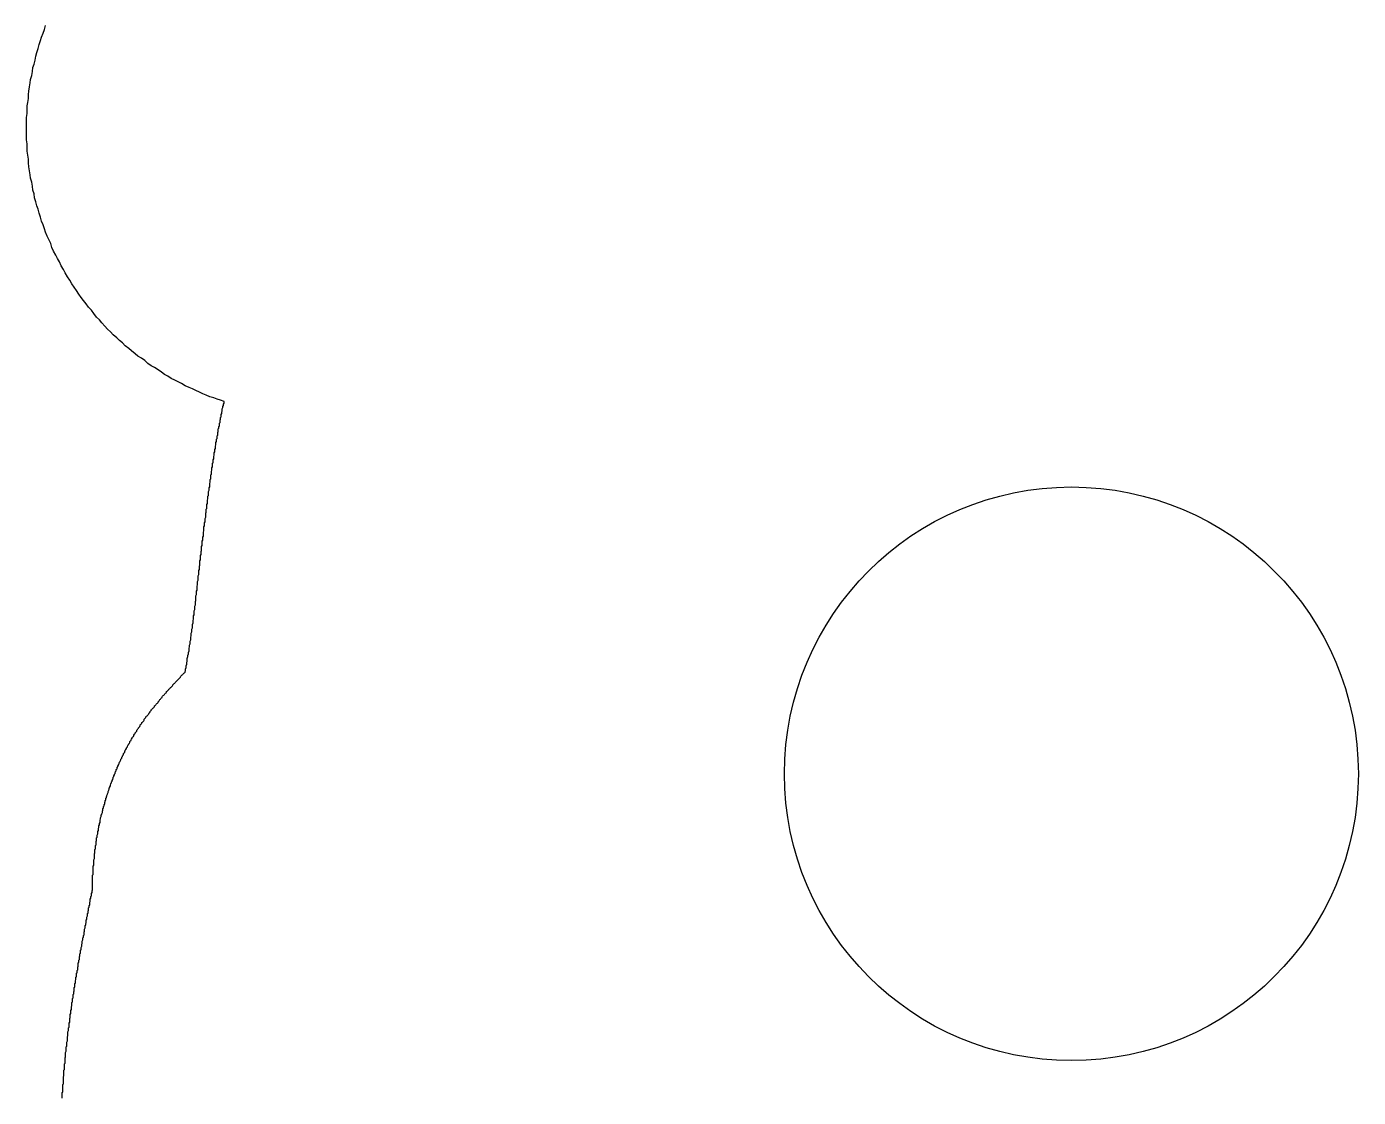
# Model space of a CAD drawing. Header units: millimetres. Extents: x 289 to 9778, y -894 to 6380.
# Drawn here: x 7105.09 to 7128.3, y -436.47 to -417.8 of the extents above; entities that cross this region are included whole.
import ezdxf

# ---------------------------------------------------------------- set-up
doc = ezdxf.new("R2010")
doc.units = ezdxf.units.MM
doc.layers.add('RANGO', color=6, linetype='Continuous')

msp = doc.modelspace()

# ---------------------------------------------------------------- linework, layer by layer
for points in [[(7108.53, -424.333, 0), (7108.47, -424.313, 0), (7108.41, -424.293, 0), (7108.35, -424.273, 0), (7108.28, -424.253, 0), (7108.22, -424.223, 0), (7108.16, -424.203, 0), (7108.1, -424.173, 0), (7108.04, -424.143, 0), (7107.98, -424.113, 0), (7107.92, -424.093, 0), (7107.85, -424.063, 0), (7107.79, -424.023, 0), (7107.73, -423.993, 0), (7107.67, -423.963, 0), (7107.61, -423.933, 0), (7107.55, -423.893, 0), (7107.49, -423.863, 0), (7107.44, -423.823, 0), (7107.38, -423.783, 0), (7107.32, -423.743, 0), (7107.26, -423.713, 0), (7107.2, -423.673, 0), (7107.15, -423.623, 0), (7107.09, -423.583, 0), (7107.03, -423.543, 0), (7106.98, -423.503, 0), (7106.92, -423.453, 0), (7106.87, -423.413, 0), (7106.81, -423.363, 0), (7106.76, -423.313, 0), (7106.71, -423.273, 0), (7106.66, -423.223, 0), (7106.6, -423.173, 0), (7106.55, -423.123, 0), (7106.5, -423.073, 0), (7106.45, -423.023, 0), (7106.4, -422.963, 0), (7106.36, -422.913, 0), (7106.31, -422.863, 0), (7106.26, -422.803, 0), (7106.22, -422.743, 0), (7106.17, -422.693, 0), (7106.13, -422.633, 0), (7106.08, -422.573, 0), (7106.04, -422.523, 0), (7106, -422.463, 0), (7105.96, -422.403, 0), (7105.92, -422.343, 0), (7105.88, -422.283, 0), (7105.84, -422.223, 0), (7105.8, -422.163, 0), (7105.76, -422.093, 0), (7105.73, -422.033, 0), (7105.69, -421.973, 0), (7105.66, -421.903, 0), (7105.63, -421.843, 0), (7105.6, -421.783, 0), (7105.56, -421.713, 0), (7105.53, -421.653, 0), (7105.51, -421.583, 0), (7105.48, -421.523, 0), (7105.45, -421.453, 0), (7105.42, -421.383, 0), (7105.4, -421.323, 0), (7105.38, -421.253, 0), (7105.35, -421.193, 0), (7105.33, -421.123, 0), (7105.31, -421.053, 0), (7105.29, -420.983, 0), (7105.27, -420.923, 0), (7105.25, -420.853, 0), (7105.23, -420.783, 0), (7105.22, -420.713, 0), (7105.2, -420.653, 0), (7105.19, -420.583, 0), (7105.18, -420.513, 0), (7105.16, -420.443, 0), (7105.15, -420.383, 0), (7105.14, -420.313, 0), (7105.13, -420.243, 0), (7105.12, -420.173, 0), (7105.12, -420.113, 0), (7105.11, -420.043, 0), (7105.1, -419.973, 0), (7105.1, -419.913, 0), (7105.1, -419.843, 0), (7105.09, -419.773, 0), (7105.09, -419.713, 0), (7105.09, -419.643, 0), (7105.09, -419.583, 0), (7105.09, -419.513, 0), (7105.09, -419.453, 0), (7105.09, -419.383, 0), (7105.1, -419.313, 0), (7105.1, -419.253, 0), (7105.1, -419.183, 0), (7105.11, -419.123, 0), (7105.12, -419.053, 0), (7105.12, -418.983, 0), (7105.13, -418.923, 0), (7105.14, -418.853, 0), (7105.15, -418.783, 0), (7105.16, -418.723, 0), (7105.18, -418.653, 0), (7105.19, -418.583, 0), (7105.2, -418.513, 0), (7105.22, -418.453, 0), (7105.24, -418.383, 0), (7105.25, -418.313, 0), (7105.27, -418.253, 0), (7105.29, -418.183, 0), (7105.31, -418.113, 0), (7105.33, -418.043, 0), (7105.35, -417.983, 0), (7105.38, -417.913, 0), (7105.4, -417.853, 0), (7105.42, -417.783, 0)], [(7105.71, -436.483, 0), (7105.71, -436.463, 0), (7105.71, -436.453, 0), (7105.71, -436.433, 0), (7105.71, -436.423, 0), (7105.71, -436.413, 0), (7105.71, -436.393, 0), (7105.71, -436.383, 0), (7105.72, -436.373, 0), (7105.72, -436.353, 0), (7105.72, -436.343, 0), (7105.72, -436.323, 0), (7105.72, -436.313, 0), (7105.72, -436.303, 0), (7105.72, -436.283, 0), (7105.72, -436.273, 0), (7105.72, -436.253, 0), (7105.72, -436.243, 0), (7105.73, -436.233, 0), (7105.73, -436.213, 0), (7105.73, -436.203, 0), (7105.73, -436.193, 0), (7105.73, -436.173, 0), (7105.73, -436.163, 0), (7105.73, -436.143, 0), (7105.73, -436.133, 0), (7105.73, -436.123, 0), (7105.73, -436.103, 0), (7105.74, -436.093, 0), (7105.74, -436.083, 0), (7105.74, -436.063, 0), (7105.74, -436.053, 0), (7105.74, -436.033, 0), (7105.74, -436.023, 0), (7105.74, -436.013, 0), (7105.74, -435.993, 0), (7105.75, -435.983, 0), (7105.75, -435.963, 0), (7105.75, -435.953, 0), (7105.75, -435.943, 0), (7105.75, -435.923, 0), (7105.75, -435.913, 0), (7105.75, -435.903, 0), (7105.75, -435.883, 0), (7105.76, -435.873, 0), (7105.76, -435.853, 0), (7105.76, -435.843, 0), (7105.76, -435.833, 0), (7105.76, -435.813, 0), (7105.76, -435.803, 0), (7105.76, -435.793, 0), (7105.76, -435.773, 0), (7105.77, -435.763, 0), (7105.77, -435.743, 0), (7105.77, -435.733, 0), (7105.77, -435.723, 0), (7105.77, -435.703, 0), (7105.77, -435.693, 0), (7105.77, -435.683, 0), (7105.78, -435.663, 0), (7105.78, -435.653, 0), (7105.78, -435.633, 0), (7105.78, -435.623, 0), (7105.78, -435.613, 0), (7105.78, -435.593, 0), (7105.78, -435.583, 0), (7105.79, -435.573, 0), (7105.79, -435.553, 0), (7105.79, -435.543, 0), (7105.79, -435.523, 0), (7105.79, -435.513, 0), (7105.79, -435.503, 0), (7105.8, -435.483, 0), (7105.8, -435.473, 0), (7105.8, -435.463, 0), (7105.8, -435.443, 0), (7105.8, -435.433, 0), (7105.8, -435.413, 0), (7105.8, -435.403, 0), (7105.81, -435.393, 0), (7105.81, -435.373, 0), (7105.81, -435.363, 0), (7105.81, -435.353, 0), (7105.81, -435.333, 0), (7105.81, -435.323, 0), (7105.82, -435.303, 0), (7105.82, -435.293, 0), (7105.82, -435.283, 0), (7105.82, -435.263, 0), (7105.82, -435.253, 0), (7105.83, -435.243, 0), (7105.83, -435.223, 0), (7105.83, -435.213, 0), (7105.83, -435.193, 0), (7105.83, -435.183, 0), (7105.83, -435.173, 0), (7105.84, -435.153, 0), (7105.84, -435.143, 0), (7105.84, -435.133, 0), (7105.84, -435.113, 0), (7105.84, -435.103, 0), (7105.84, -435.093, 0), (7105.85, -435.073, 0), (7105.85, -435.063, 0), (7105.85, -435.043, 0), (7105.85, -435.033, 0), (7105.85, -435.023, 0), (7105.86, -435.003, 0), (7105.86, -434.993, 0), (7105.86, -434.983, 0), (7105.86, -434.963, 0), (7105.86, -434.953, 0), (7105.87, -434.933, 0), (7105.87, -434.923, 0), (7105.87, -434.913, 0), (7105.87, -434.893, 0), (7105.87, -434.883, 0), (7105.88, -434.873, 0), (7105.88, -434.853, 0), (7105.88, -434.843, 0), (7105.88, -434.833, 0), (7105.88, -434.813, 0), (7105.89, -434.803, 0), (7105.89, -434.783, 0), (7105.89, -434.773, 0), (7105.89, -434.763, 0), (7105.89, -434.743, 0), (7105.9, -434.733, 0), (7105.9, -434.723, 0), (7105.9, -434.703, 0), (7105.9, -434.693, 0), (7105.9, -434.673, 0), (7105.91, -434.663, 0), (7105.91, -434.653, 0), (7105.91, -434.633, 0), (7105.91, -434.623, 0), (7105.92, -434.613, 0), (7105.92, -434.593, 0), (7105.92, -434.583, 0), (7105.92, -434.563, 0), (7105.92, -434.553, 0), (7105.93, -434.543, 0), (7105.93, -434.523, 0), (7105.93, -434.513, 0), (7105.93, -434.503, 0), (7105.93, -434.483, 0), (7105.94, -434.473, 0), (7105.94, -434.463, 0), (7105.94, -434.443, 0), (7105.94, -434.433, 0), (7105.95, -434.413, 0), (7105.95, -434.403, 0), (7105.95, -434.393, 0), (7105.95, -434.373, 0), (7105.96, -434.363, 0), (7105.96, -434.353, 0), (7105.96, -434.333, 0), (7105.96, -434.323, 0), (7105.96, -434.303, 0), (7105.97, -434.293, 0), (7105.97, -434.283, 0), (7105.97, -434.263, 0), (7105.97, -434.253, 0), (7105.98, -434.243, 0), (7105.98, -434.223, 0), (7105.98, -434.213, 0), (7105.98, -434.193, 0), (7105.99, -434.183, 0), (7105.99, -434.173, 0), (7105.99, -434.153, 0), (7105.99, -434.143, 0), (7105.99, -434.123, 0), (7106, -434.113, 0), (7106, -434.103, 0), (7106, -434.083, 0), (7106, -434.073, 0), (7106.01, -434.063, 0), (7106.01, -434.043, 0), (7106.01, -434.033, 0), (7106.01, -434.013, 0), (7106.02, -434.003, 0), (7106.02, -433.993, 0), (7106.02, -433.973, 0), (7106.02, -433.963, 0), (7106.03, -433.953, 0), (7106.03, -433.933, 0), (7106.03, -433.923, 0), (7106.03, -433.903, 0), (7106.04, -433.893, 0), (7106.04, -433.883, 0), (7106.04, -433.863, 0), (7106.04, -433.853, 0), (7106.05, -433.833, 0), (7106.05, -433.823, 0), (7106.05, -433.813, 0), (7106.05, -433.793, 0), (7106.06, -433.783, 0), (7106.06, -433.763, 0), (7106.06, -433.753, 0), (7106.06, -433.743, 0), (7106.07, -433.723, 0), (7106.07, -433.713, 0), (7106.07, -433.703, 0), (7106.07, -433.683, 0), (7106.08, -433.673, 0), (7106.08, -433.653, 0), (7106.08, -433.643, 0), (7106.09, -433.633, 0), (7106.09, -433.613, 0), (7106.09, -433.603, 0), (7106.09, -433.583, 0), (7106.1, -433.573, 0), (7106.1, -433.563, 0), (7106.1, -433.543, 0), (7106.1, -433.533, 0), (7106.11, -433.513, 0), (7106.11, -433.503, 0), (7106.11, -433.493, 0), (7106.11, -433.473, 0), (7106.12, -433.463, 0), (7106.12, -433.443, 0), (7106.12, -433.433, 0), (7106.13, -433.423, 0), (7106.13, -433.403, 0), (7106.13, -433.393, 0), (7106.13, -433.373, 0), (7106.14, -433.363, 0), (7106.14, -433.353, 0), (7106.14, -433.333, 0), (7106.14, -433.323, 0), (7106.15, -433.303, 0), (7106.15, -433.293, 0), (7106.15, -433.283, 0), (7106.15, -433.263, 0), (7106.16, -433.253, 0), (7106.16, -433.233, 0), (7106.16, -433.223, 0), (7106.17, -433.203, 0), (7106.17, -433.193, 0), (7106.17, -433.183, 0), (7106.17, -433.163, 0), (7106.18, -433.153, 0), (7106.18, -433.133, 0), (7106.18, -433.123, 0), (7106.19, -433.113, 0), (7106.19, -433.093, 0), (7106.19, -433.083, 0), (7106.19, -433.063, 0), (7106.2, -433.053, 0), (7106.2, -433.033, 0), (7106.2, -433.023, 0), (7106.2, -433.013, 0), (7106.21, -432.993, 0), (7106.21, -432.983, 0), (7106.21, -432.963, 0), (7106.22, -432.953, 0), (7106.22, -432.933, 0), (7106.22, -432.923, 0), (7106.22, -432.913, 0), (7106.23, -432.893, 0), (7106.23, -432.883, 0), (7106.23, -432.863, 0), (7106.24, -432.853, 0), (7106.24, -432.833, 0), (7106.24, -432.823, 0), (7106.24, -432.813, 0), (7106.24, -432.793, 0), (7106.24, -432.783, 0), (7106.24, -432.763, 0), (7106.24, -432.753, 0), (7106.24, -432.733, 0), (7106.24, -432.723, 0), (7106.24, -432.713, 0), (7106.24, -432.693, 0), (7106.24, -432.683, 0), (7106.24, -432.663, 0), (7106.24, -432.653, 0), (7106.24, -432.633, 0), (7106.24, -432.623, 0), (7106.24, -432.613, 0), (7106.24, -432.593, 0), (7106.25, -432.583, 0), (7106.25, -432.563, 0), (7106.25, -432.553, 0), (7106.25, -432.533, 0), (7106.25, -432.523, 0), (7106.25, -432.503, 0), (7106.25, -432.493, 0), (7106.25, -432.483, 0), (7106.25, -432.463, 0), (7106.25, -432.453, 0), (7106.25, -432.433, 0), (7106.26, -432.423, 0), (7106.26, -432.403, 0), (7106.26, -432.393, 0), (7106.26, -432.373, 0), (7106.26, -432.363, 0), (7106.26, -432.353, 0), (7106.26, -432.333, 0), (7106.26, -432.323, 0), (7106.27, -432.303, 0), (7106.27, -432.293, 0), (7106.27, -432.273, 0), (7106.27, -432.263, 0), (7106.27, -432.243, 0), (7106.27, -432.233, 0), (7106.27, -432.223, 0), (7106.28, -432.203, 0), (7106.28, -432.193, 0), (7106.28, -432.173, 0), (7106.28, -432.163, 0), (7106.28, -432.143, 0), (7106.29, -432.133, 0), (7106.29, -432.123, 0), (7106.29, -432.103, 0), (7106.29, -432.093, 0), (7106.29, -432.073, 0), (7106.3, -432.063, 0), (7106.3, -432.043, 0), (7106.3, -432.033, 0), (7106.3, -432.013, 0), (7106.3, -432.003, 0), (7106.31, -431.993, 0), (7106.31, -431.973, 0), (7106.31, -431.963, 0), (7106.31, -431.943, 0), (7106.32, -431.933, 0), (7106.32, -431.913, 0), (7106.32, -431.903, 0), (7106.32, -431.893, 0), (7106.33, -431.873, 0), (7106.33, -431.863, 0), (7106.33, -431.843, 0), (7106.33, -431.833, 0), (7106.34, -431.813, 0), (7106.34, -431.803, 0), (7106.34, -431.793, 0), (7106.34, -431.773, 0), (7106.35, -431.763, 0), (7106.35, -431.743, 0), (7106.35, -431.733, 0), (7106.36, -431.713, 0), (7106.36, -431.703, 0), (7106.36, -431.693, 0), (7106.37, -431.673, 0), (7106.37, -431.663, 0), (7106.37, -431.643, 0), (7106.37, -431.633, 0), (7106.38, -431.613, 0), (7106.38, -431.603, 0), (7106.38, -431.593, 0), (7106.39, -431.573, 0), (7106.39, -431.563, 0), (7106.39, -431.543, 0), (7106.4, -431.533, 0), (7106.4, -431.523, 0), (7106.41, -431.503, 0), (7106.41, -431.493, 0), (7106.41, -431.473, 0), (7106.42, -431.463, 0), (7106.42, -431.453, 0), (7106.42, -431.433, 0), (7106.43, -431.423, 0), (7106.43, -431.403, 0), (7106.43, -431.393, 0), (7106.44, -431.383, 0), (7106.44, -431.363, 0), (7106.45, -431.353, 0), (7106.45, -431.333, 0), (7106.45, -431.323, 0), (7106.46, -431.313, 0), (7106.46, -431.293, 0), (7106.47, -431.283, 0), (7106.47, -431.263, 0), (7106.47, -431.253, 0), (7106.48, -431.243, 0), (7106.48, -431.223, 0), (7106.49, -431.213, 0), (7106.49, -431.203, 0), (7106.5, -431.183, 0), (7106.5, -431.173, 0), (7106.51, -431.153, 0), (7106.51, -431.143, 0), (7106.51, -431.133, 0), (7106.52, -431.113, 0), (7106.52, -431.103, 0), (7106.53, -431.093, 0), (7106.53, -431.073, 0), (7106.54, -431.063, 0), (7106.54, -431.053, 0), (7106.55, -431.033, 0), (7106.55, -431.023, 0), (7106.56, -431.003, 0), (7106.56, -430.993, 0), (7106.57, -430.983, 0), (7106.57, -430.963, 0), (7106.58, -430.953, 0), (7106.58, -430.943, 0), (7106.59, -430.923, 0), (7106.59, -430.913, 0), (7106.6, -430.903, 0), (7106.6, -430.883, 0), (7106.61, -430.873, 0), (7106.61, -430.863, 0), (7106.62, -430.843, 0), (7106.62, -430.833, 0), (7106.63, -430.823, 0), (7106.63, -430.803, 0), (7106.64, -430.793, 0), (7106.64, -430.783, 0), (7106.65, -430.773, 0), (7106.65, -430.753, 0), (7106.66, -430.743, 0), (7106.67, -430.733, 0), (7106.67, -430.713, 0), (7106.68, -430.703, 0), (7106.68, -430.693, 0), (7106.69, -430.673, 0), (7106.69, -430.663, 0), (7106.7, -430.653, 0), (7106.7, -430.643, 0), (7106.71, -430.623, 0), (7106.72, -430.613, 0), (7106.72, -430.603, 0), (7106.73, -430.583, 0), (7106.73, -430.573, 0), (7106.74, -430.563, 0), (7106.75, -430.553, 0), (7106.75, -430.533, 0), (7106.76, -430.523, 0), (7106.76, -430.513, 0), (7106.77, -430.503, 0), (7106.78, -430.483, 0), (7106.78, -430.473, 0), (7106.79, -430.463, 0), (7106.8, -430.453, 0), (7106.8, -430.433, 0), (7106.81, -430.423, 0), (7106.81, -430.413, 0), (7106.82, -430.403, 0), (7106.83, -430.383, 0), (7106.83, -430.373, 0), (7106.84, -430.363, 0), (7106.85, -430.353, 0), (7106.85, -430.343, 0), (7106.86, -430.323, 0), (7106.87, -430.313, 0), (7106.87, -430.303, 0), (7106.88, -430.293, 0), (7106.89, -430.283, 0), (7106.89, -430.263, 0), (7106.9, -430.253, 0), (7106.91, -430.243, 0), (7106.91, -430.233, 0), (7106.92, -430.223, 0), (7106.93, -430.203, 0), (7106.93, -430.193, 0), (7106.94, -430.183, 0), (7106.95, -430.173, 0), (7106.96, -430.163, 0), (7106.96, -430.153, 0), (7106.97, -430.133, 0), (7106.98, -430.123, 0), (7106.98, -430.113, 0), (7106.99, -430.103, 0), (7107, -430.093, 0), (7107.01, -430.083, 0), (7107.01, -430.063, 0), (7107.02, -430.053, 0), (7107.03, -430.043, 0), (7107.04, -430.033, 0), (7107.04, -430.023, 0), (7107.05, -430.013, 0), (7107.06, -430.003, 0), (7107.07, -429.983, 0), (7107.07, -429.973, 0), (7107.08, -429.963, 0), (7107.09, -429.953, 0), (7107.1, -429.943, 0), (7107.1, -429.933, 0), (7107.11, -429.923, 0), (7107.12, -429.913, 0), (7107.13, -429.903, 0), (7107.14, -429.893, 0), (7107.14, -429.873, 0), (7107.15, -429.863, 0), (7107.16, -429.853, 0), (7107.17, -429.843, 0), (7107.17, -429.833, 0), (7107.18, -429.823, 0), (7107.19, -429.813, 0), (7107.2, -429.803, 0), (7107.21, -429.793, 0), (7107.22, -429.783, 0), (7107.22, -429.773, 0), (7107.23, -429.763, 0), (7107.24, -429.743, 0), (7107.25, -429.733, 0), (7107.26, -429.723, 0), (7107.26, -429.713, 0), (7107.27, -429.703, 0), (7107.28, -429.693, 0), (7107.29, -429.683, 0), (7107.3, -429.673, 0), (7107.31, -429.663, 0), (7107.32, -429.653, 0), (7107.32, -429.643, 0), (7107.33, -429.633, 0), (7107.34, -429.623, 0), (7107.35, -429.613, 0), (7107.36, -429.603, 0), (7107.37, -429.593, 0), (7107.38, -429.583, 0), (7107.38, -429.573, 0), (7107.39, -429.563, 0), (7107.4, -429.553, 0), (7107.41, -429.533, 0), (7107.42, -429.523, 0), (7107.43, -429.513, 0), (7107.44, -429.503, 0), (7107.45, -429.493, 0), (7107.45, -429.483, 0), (7107.46, -429.473, 0), (7107.47, -429.463, 0), (7107.48, -429.453, 0), (7107.49, -429.443, 0), (7107.5, -429.433, 0), (7107.51, -429.423, 0), (7107.52, -429.413, 0), (7107.53, -429.403, 0), (7107.53, -429.393, 0), (7107.54, -429.383, 0), (7107.55, -429.373, 0), (7107.56, -429.363, 0), (7107.57, -429.353, 0), (7107.58, -429.343, 0), (7107.59, -429.333, 0), (7107.6, -429.323, 0), (7107.61, -429.313, 0), (7107.62, -429.303, 0), (7107.63, -429.293, 0), (7107.64, -429.283, 0), (7107.64, -429.273, 0), (7107.65, -429.263, 0), (7107.66, -429.253, 0), (7107.67, -429.243, 0), (7107.68, -429.233, 0), (7107.69, -429.223, 0), (7107.7, -429.213, 0), (7107.71, -429.203, 0), (7107.72, -429.193, 0), (7107.73, -429.183, 0), (7107.74, -429.173, 0), (7107.75, -429.163, 0), (7107.76, -429.153, 0), (7107.77, -429.143, 0), (7107.77, -429.133, 0), (7107.78, -429.123, 0), (7107.79, -429.113, 0), (7107.8, -429.103, 0), (7107.81, -429.093, 0), (7107.82, -429.083, 0), (7107.83, -429.073, 0), (7107.84, -429.063, 0), (7107.85, -429.053, 0), (7107.86, -429.023, 0), (7107.86, -429.003, 0), (7107.87, -428.973, 0), (7107.87, -428.943, 0), (7107.88, -428.913, 0), (7107.88, -428.893, 0), (7107.89, -428.863, 0), (7107.89, -428.833, 0), (7107.89, -428.813, 0), (7107.9, -428.783, 0), (7107.9, -428.763, 0), (7107.91, -428.733, 0), (7107.91, -428.713, 0), (7107.92, -428.683, 0), (7107.92, -428.663, 0), (7107.92, -428.633, 0), (7107.93, -428.613, 0), (7107.93, -428.583, 0), (7107.94, -428.563, 0), (7107.94, -428.533, 0), (7107.94, -428.513, 0), (7107.95, -428.493, 0), (7107.95, -428.463, 0), (7107.95, -428.443, 0), (7107.96, -428.423, 0), (7107.96, -428.393, 0), (7107.96, -428.373, 0), (7107.97, -428.353, 0), (7107.97, -428.333, 0), (7107.97, -428.303, 0), (7107.98, -428.283, 0), (7107.98, -428.263, 0), (7107.98, -428.243, 0), (7107.98, -428.223, 0), (7107.99, -428.193, 0), (7107.99, -428.173, 0), (7107.99, -428.153, 0), (7108, -428.133, 0), (7108, -428.113, 0), (7108, -428.093, 0), (7108, -428.073, 0), (7108.01, -428.053, 0), (7108.01, -428.023, 0), (7108.01, -428.003, 0), (7108.01, -427.983, 0), (7108.02, -427.963, 0), (7108.02, -427.943, 0), (7108.02, -427.923, 0), (7108.02, -427.903, 0), (7108.03, -427.883, 0), (7108.03, -427.863, 0), (7108.03, -427.843, 0), (7108.03, -427.823, 0), (7108.04, -427.803, 0), (7108.04, -427.783, 0), (7108.04, -427.763, 0), (7108.04, -427.743, 0), (7108.04, -427.723, 0), (7108.05, -427.703, 0), (7108.05, -427.683, 0), (7108.05, -427.663, 0), (7108.05, -427.643, 0), (7108.06, -427.623, 0), (7108.06, -427.603, 0), (7108.06, -427.593, 0), (7108.06, -427.573, 0), (7108.06, -427.553, 0), (7108.07, -427.533, 0), (7108.07, -427.513, 0), (7108.07, -427.493, 0), (7108.07, -427.473, 0), (7108.08, -427.453, 0), (7108.08, -427.433, 0), (7108.08, -427.413, 0), (7108.08, -427.393, 0), (7108.08, -427.373, 0), (7108.09, -427.353, 0), (7108.09, -427.343, 0), (7108.09, -427.323, 0), (7108.09, -427.303, 0), (7108.09, -427.283, 0), (7108.1, -427.263, 0), (7108.1, -427.243, 0), (7108.1, -427.223, 0), (7108.1, -427.203, 0), (7108.11, -427.193, 0), (7108.11, -427.173, 0), (7108.11, -427.153, 0), (7108.11, -427.133, 0), (7108.11, -427.113, 0), (7108.12, -427.093, 0), (7108.12, -427.073, 0), (7108.12, -427.063, 0), (7108.12, -427.043, 0), (7108.12, -427.023, 0), (7108.13, -427.003, 0), (7108.13, -426.983, 0), (7108.13, -426.963, 0), (7108.13, -426.953, 0), (7108.14, -426.933, 0), (7108.14, -426.913, 0), (7108.14, -426.893, 0), (7108.14, -426.873, 0), (7108.14, -426.863, 0), (7108.15, -426.843, 0), (7108.15, -426.823, 0), (7108.15, -426.803, 0), (7108.15, -426.783, 0), (7108.15, -426.773, 0), (7108.16, -426.753, 0), (7108.16, -426.733, 0), (7108.16, -426.713, 0), (7108.16, -426.703, 0), (7108.17, -426.683, 0), (7108.17, -426.663, 0), (7108.17, -426.643, 0), (7108.17, -426.633, 0), (7108.17, -426.613, 0), (7108.18, -426.593, 0), (7108.18, -426.573, 0), (7108.18, -426.563, 0), (7108.18, -426.543, 0), (7108.18, -426.523, 0), (7108.19, -426.503, 0), (7108.19, -426.493, 0), (7108.19, -426.473, 0), (7108.19, -426.453, 0), (7108.2, -426.433, 0), (7108.2, -426.423, 0), (7108.2, -426.403, 0), (7108.2, -426.383, 0), (7108.2, -426.373, 0), (7108.21, -426.353, 0), (7108.21, -426.333, 0), (7108.21, -426.313, 0), (7108.21, -426.303, 0), (7108.21, -426.283, 0), (7108.22, -426.263, 0), (7108.22, -426.253, 0), (7108.22, -426.233, 0), (7108.22, -426.213, 0), (7108.23, -426.203, 0), (7108.23, -426.183, 0), (7108.23, -426.163, 0), (7108.23, -426.153, 0), (7108.23, -426.133, 0), (7108.24, -426.113, 0), (7108.24, -426.103, 0), (7108.24, -426.083, 0), (7108.24, -426.063, 0), (7108.24, -426.053, 0), (7108.25, -426.033, 0), (7108.25, -426.013, 0), (7108.25, -426.003, 0), (7108.25, -425.983, 0), (7108.26, -425.973, 0), (7108.26, -425.953, 0), (7108.26, -425.933, 0), (7108.26, -425.923, 0), (7108.26, -425.903, 0), (7108.27, -425.883, 0), (7108.27, -425.873, 0), (7108.27, -425.853, 0), (7108.27, -425.843, 0), (7108.28, -425.823, 0), (7108.28, -425.803, 0), (7108.28, -425.793, 0), (7108.28, -425.773, 0), (7108.28, -425.763, 0), (7108.29, -425.743, 0), (7108.29, -425.723, 0), (7108.29, -425.713, 0), (7108.29, -425.693, 0), (7108.3, -425.683, 0), (7108.3, -425.663, 0), (7108.3, -425.643, 0), (7108.3, -425.633, 0), (7108.3, -425.613, 0), (7108.31, -425.603, 0), (7108.31, -425.583, 0), (7108.31, -425.573, 0), (7108.31, -425.553, 0), (7108.32, -425.533, 0), (7108.32, -425.523, 0), (7108.32, -425.503, 0), (7108.32, -425.493, 0), (7108.33, -425.473, 0), (7108.33, -425.463, 0), (7108.33, -425.443, 0), (7108.33, -425.433, 0), (7108.33, -425.413, 0), (7108.34, -425.403, 0), (7108.34, -425.383, 0), (7108.34, -425.363, 0), (7108.34, -425.353, 0), (7108.35, -425.333, 0), (7108.35, -425.323, 0), (7108.35, -425.303, 0), (7108.35, -425.293, 0), (7108.36, -425.273, 0), (7108.36, -425.263, 0), (7108.36, -425.243, 0), (7108.36, -425.233, 0), (7108.37, -425.213, 0), (7108.37, -425.203, 0), (7108.37, -425.183, 0), (7108.37, -425.173, 0), (7108.38, -425.153, 0), (7108.38, -425.143, 0), (7108.38, -425.123, 0), (7108.38, -425.113, 0), (7108.39, -425.093, 0), (7108.39, -425.083, 0), (7108.39, -425.063, 0), (7108.39, -425.053, 0), (7108.4, -425.033, 0), (7108.4, -425.023, 0), (7108.4, -425.003, 0), (7108.4, -424.993, 0), (7108.41, -424.983, 0), (7108.41, -424.963, 0), (7108.41, -424.953, 0), (7108.41, -424.933, 0), (7108.42, -424.923, 0), (7108.42, -424.903, 0), (7108.42, -424.893, 0), (7108.42, -424.873, 0), (7108.43, -424.863, 0), (7108.43, -424.843, 0), (7108.43, -424.833, 0), (7108.43, -424.813, 0), (7108.44, -424.803, 0), (7108.44, -424.793, 0), (7108.44, -424.773, 0), (7108.45, -424.763, 0), (7108.45, -424.743, 0), (7108.45, -424.733, 0), (7108.45, -424.713, 0), (7108.46, -424.703, 0), (7108.46, -424.693, 0), (7108.46, -424.673, 0), (7108.46, -424.663, 0), (7108.47, -424.643, 0), (7108.47, -424.633, 0), (7108.47, -424.613, 0), (7108.48, -424.603, 0), (7108.48, -424.593, 0), (7108.48, -424.573, 0), (7108.48, -424.563, 0), (7108.49, -424.543, 0), (7108.49, -424.533, 0), (7108.49, -424.513, 0), (7108.5, -424.503, 0), (7108.5, -424.493, 0), (7108.5, -424.473, 0), (7108.5, -424.463, 0), (7108.51, -424.443, 0), (7108.51, -424.433, 0), (7108.51, -424.423, 0), (7108.52, -424.403, 0), (7108.52, -424.393, 0), (7108.52, -424.383, 0), (7108.53, -424.363, 0), (7108.53, -424.353, 0), (7108.53, -424.333, 0)]]:
    msp.add_polyline3d(points)
at = {"layer": 'RANGO', "color": 0}
msp.add_circle((7123.297, -430.826), 5, dxfattribs=at)

doc.saveas('drawing.dxf')
